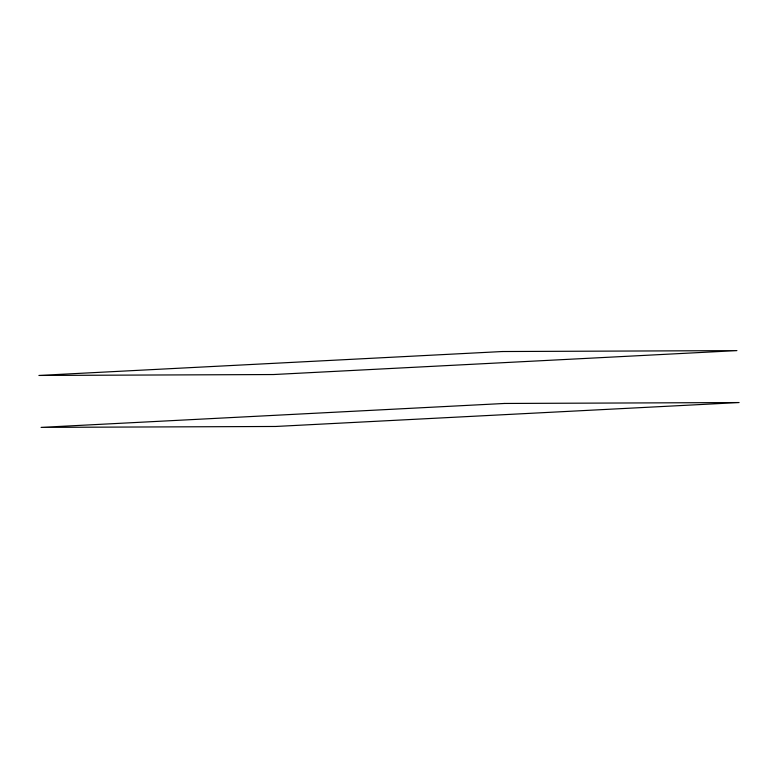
<?xml version="1.0" encoding="UTF-8"?>
<svg xmlns="http://www.w3.org/2000/svg" width="778" height="778" viewBox="0 0 778 778"><rect width="100%" height="100%" fill="white"/><g stroke="black" fill="none" stroke-linecap="round" stroke-linejoin="round"><path stroke-width="1.17" d="M502.355 351.53L38.9 375.453L273.477 374.539L736.922 350.615L502.355 351.53M504.523 403.461L41.078 427.385L275.645 426.47L739.1 402.547L504.523 403.461"/></g></svg>
